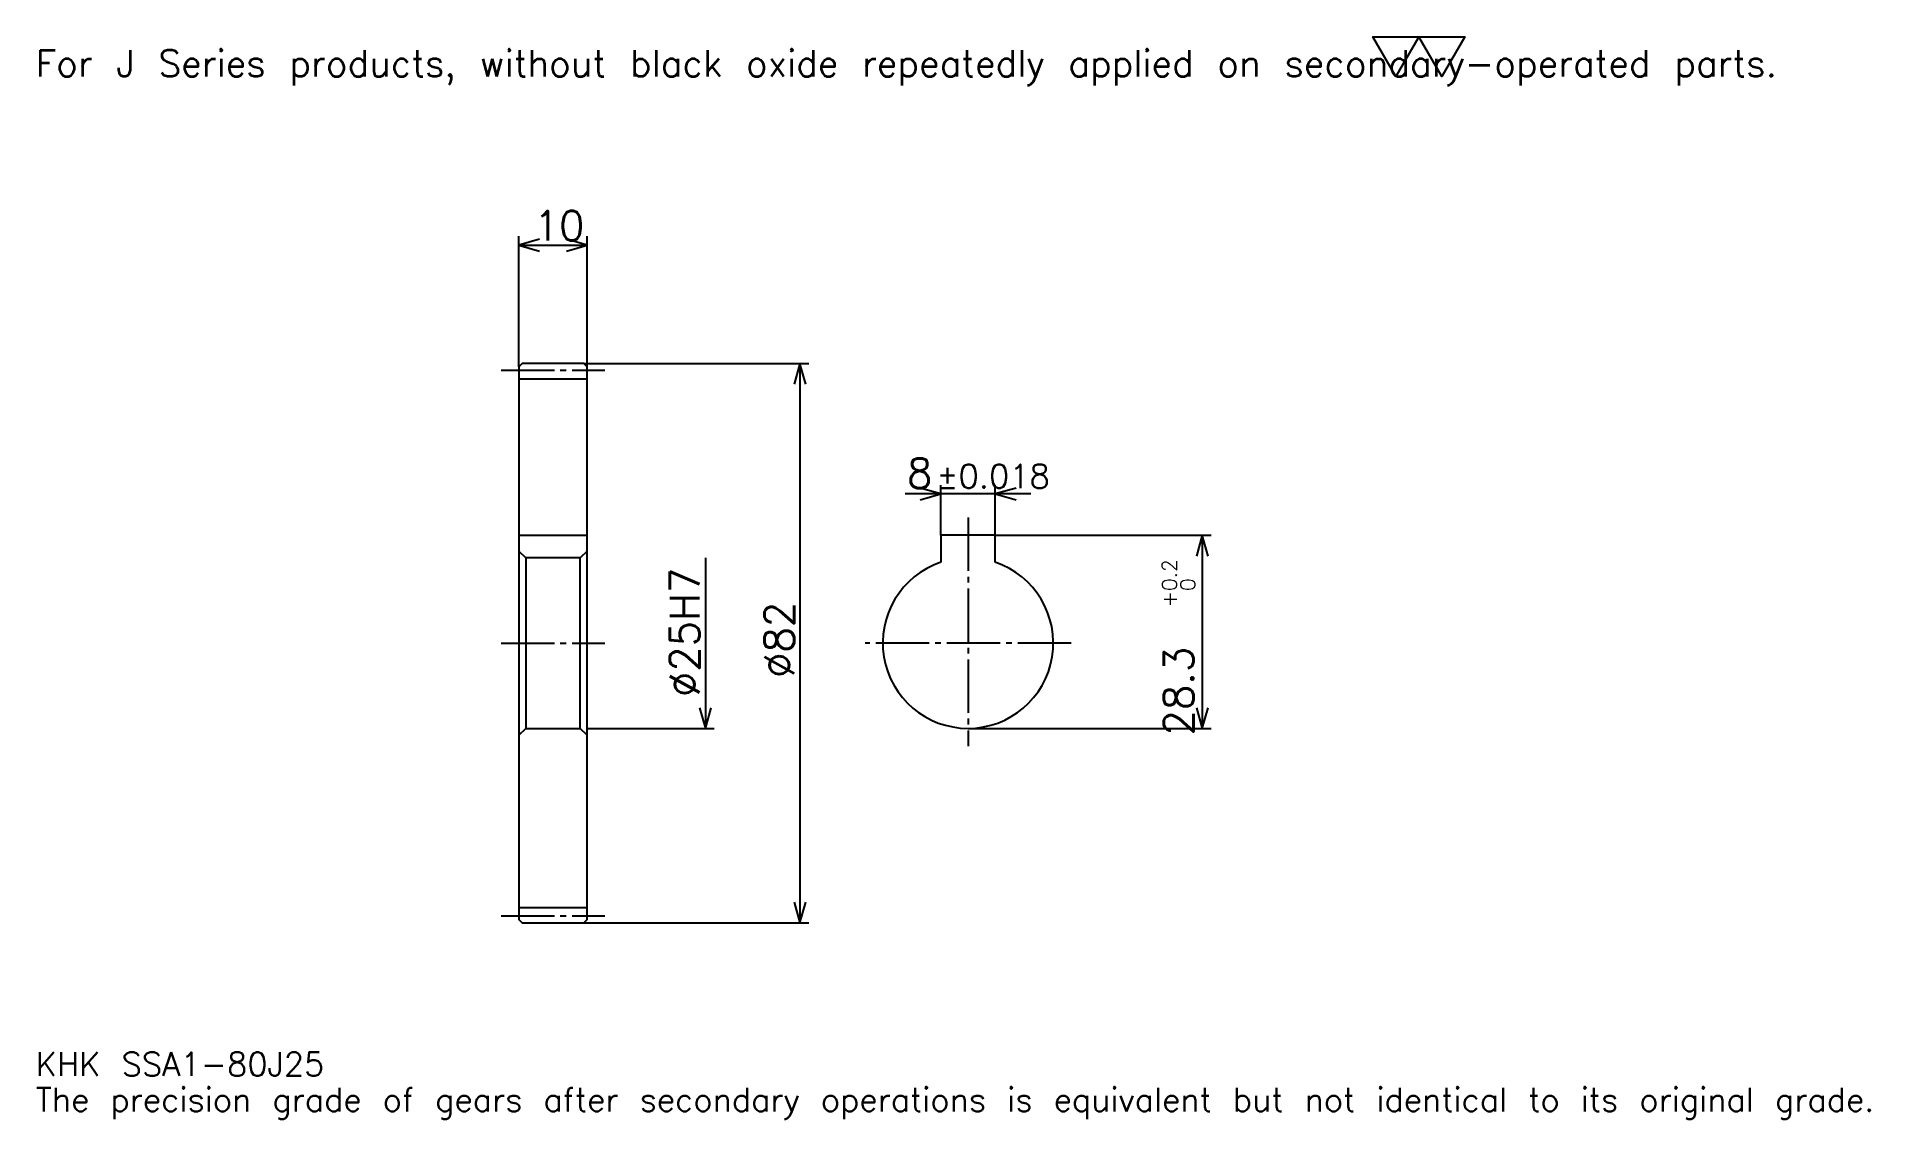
# Model space of a CAD drawing. Extents: x 9 to 278, y 3 to 162.
import ezdxf

# ---------------------------------------------------------------- set-up
doc = ezdxf.new("R2010")
doc.units = 0
doc.linetypes.add('DASHDOT', pattern=[10.402174, 7.80163, -0.866848, 0.866848, -0.866848])
doc.layers.get('0').update_dxf_attribs({"linetype": 'CONTINUOUS'})
doc.layers.add('DASHDOT', color=6, linetype='DASHDOT')
doc.styles.add('KANJI', font='TXT', dxfattribs={"bigfont": 'BIGFONT'})

msp = doc.modelspace()

# ---------------------------------------------------------------- linework, layer by layer
at = {"color": 5}
for p, q in [((79.502716, 113.990486), (79.502716, 132.627716)), ((89.502716, 113.990486), (89.502716, 132.627716)), ((79.502716, 131.327438), (89.502716, 131.327438)), ((79.502716, 113.490486), (79.502716, 113.990486)), ((89.002716, 113.990486), (89.502716, 113.990486)), ((89.502716, 113.990486), (122.009506, 113.990486)), ((89.502716, 113.490486), (89.502716, 113.990486)), ((120.709236, 113.990486), (120.709236, 31.990486)), ((154.546204, 94.858421), (136.144012, 94.858421)), ((141.345108, 88.790489), (141.345108, 96.158691)), ((149.345108, 88.790489), (149.345108, 96.158691)), ((149.345108, 88.790489), (180.985046, 88.790489)), ((179.684784, 88.790489), (179.684784, 60.490486)), ((106.839676, 85.490486), (106.839676, 60.490486)), ((89.502716, 60.490486), (108.139946, 60.490486)), ((145.345108, 60.490486), (180.985046, 60.490486)), ((89.002716, 31.990486), (89.502716, 31.990486)), ((89.502716, 31.990486), (122.009506, 31.990486))]:
    msp.add_line(p, q, dxfattribs=at)
at = {"color": 4}
for p, q in [((79.502716, 111.740486), (89.502716, 111.740486)), ((79.502716, 88.790489), (89.502716, 88.790489)), ((89.502716, 86.490486), (88.502716, 85.490486)), ((79.502716, 59.490486), (80.502716, 60.490486)), ((89.502716, 59.490486), (88.502716, 60.490486)), ((79.502716, 34.240486), (89.502716, 34.240486))]:
    msp.add_line(p, q, dxfattribs=at)
at = {"color": 7}
msp.add_lwpolyline([(208.043472, 156.032608), (204.662766, 161.892502), (218.185593, 161.892502), (214.804886, 156.032608), (211.424179, 161.892502), (208.043472, 156.032608)], dxfattribs=at)
at = {"color": 5}
for points in [[(82.536682, 132.19429), (79.502716, 131.327438), (82.536682, 130.460602)], [(86.46875, 130.460602), (89.502716, 131.327438), (86.46875, 132.19429)], [(121.57608, 110.95652), (120.709236, 113.990486), (119.842392, 110.95652)], [(138.311142, 93.991577), (141.345108, 94.858421), (138.311142, 95.725266)], [(152.379074, 95.725266), (149.345108, 94.858421), (152.379074, 93.991577)], [(180.551636, 85.756516), (179.684784, 88.790489), (178.817932, 85.756516)], [(105.972824, 63.524452), (106.839676, 60.490486), (107.70652, 63.524452)], [(178.817932, 63.524452), (179.684784, 60.490486), (180.551636, 63.524452)], [(119.842392, 35.024452), (120.709236, 31.990486), (121.57608, 35.024452)]]:
    msp.add_lwpolyline(points, dxfattribs=at)
at = {"color": 4}
for points in [[(79.502716, 59.490486), (79.502716, 32.490486), (80.002716, 31.990486), (89.002716, 31.990486), (89.502716, 32.490486), (89.502716, 113.490486), (89.002716, 113.990486), (80.002716, 113.990486), (79.502716, 113.490486), (79.502716, 59.490486)], [(149.345108, 84.833206), (149.345108, 88.790489), (141.345108, 88.790489), (141.345108, 84.833206)], [(79.502716, 86.490486), (80.502716, 85.490486), (80.502716, 60.490486), (88.502716, 60.490486), (88.502716, 85.490486), (80.502716, 85.490486)]]:
    msp.add_lwpolyline(points, dxfattribs=at)
msp.add_arc((145.345108, 72.990486), 12.5, 108.66292518, 71.33707482, dxfattribs=at)
at = {"layer": 'DASHDOT', "color": 7}
for p, q in [((76.902176, 112.990486), (92.103256, 112.990486)), ((145.345108, 91.391029), (145.345108, 57.889942)), ((76.902176, 72.990486), (92.103256, 72.990486)), ((160.445648, 72.990486), (130.244568, 72.990486)), ((76.902176, 32.990486), (92.103256, 32.990486))]:
    msp.add_line(p, q, dxfattribs=at)

# ---------------------------------------------------------------- texts
at = {"color": 7, "style": 'KANJI'}
for s, height, p in [('For J Series products, without black oxide repeatedly applied on secondary-operated parts.', 3.900815, (8.668478, 156.032608)), ('10', 4.334239, (81.685463, 132.02092)), ('8', 4.334239, (136.398376, 95.725266)), ('%%p0.018', 3.467391, (140.688751, 95.725266)), ('KHK SSA1-80J25', 3.467391, (8.668478, 9.535326)), ('The precision grade of gears after secondary operations is equivalent but not identical to its original grade.', 3.467391, (8.668478, 4.334239))]:
    msp.add_text(s, height=height, dxfattribs=at).set_placement(p)
for s, height, p in [('%%c25H7', 4.334239, (105.972824, 65.080498)), ('0.2', 2.16712, (175.957336, 80.639496)), ('0', 2.16712, (178.644562, 80.639496)), ('%%c82', 4.334239, (119.842392, 67.897751)), ('+', 2.16712, (175.957336, 78.212318)), ('28.3', 4.334239, (178.384521, 59.452019))]:
    msp.add_text(s, height=height, rotation=90, dxfattribs=at).set_placement(p)

doc.saveas('drawing.dxf')
